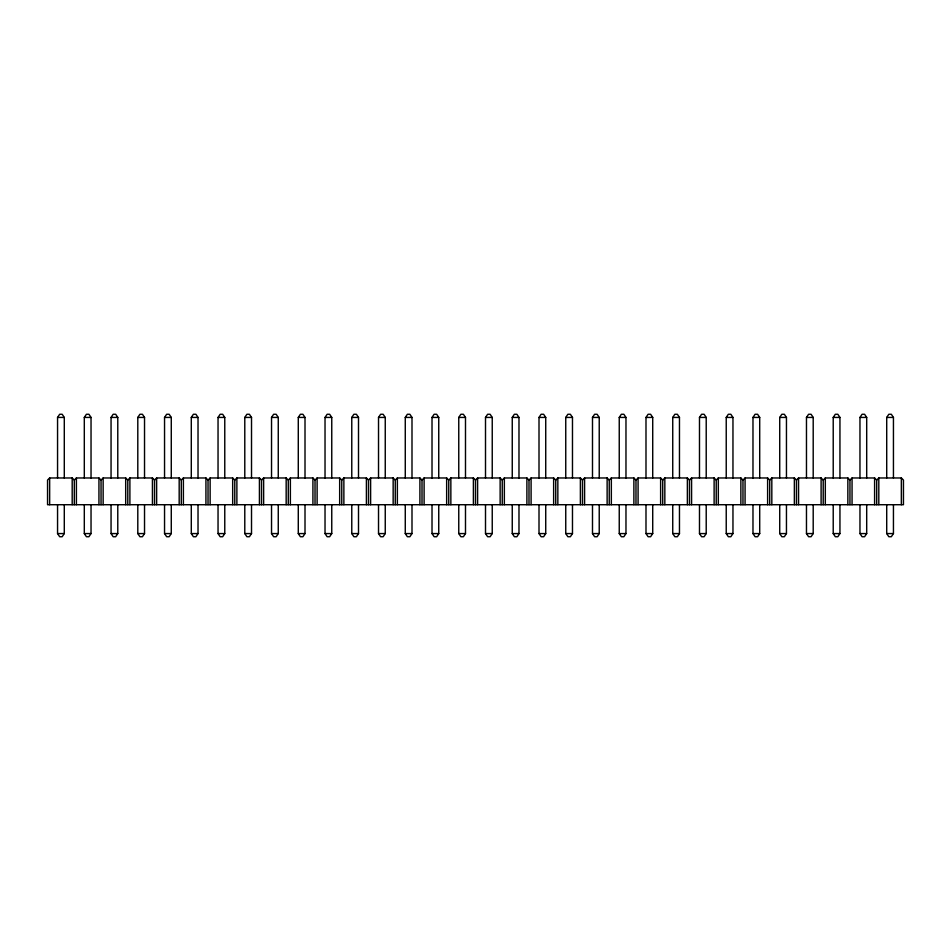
<?xml version="1.0" encoding="UTF-8"?>
<svg xmlns="http://www.w3.org/2000/svg" width="951" height="951" viewBox="0 0 951 951"><rect width="100%" height="100%" fill="white"/><g stroke="black" fill="none" stroke-linecap="round" stroke-linejoin="round"><path stroke-width="1.43" d="M57.559 477.973L57.559 417.43L59.663 414.267L62.184 414.267L64.288 417.43L64.288 477.973M84.306 477.973L84.306 417.43L86.41 414.267L88.93 414.267L91.034 417.43L91.034 477.973M111.053 477.973L111.053 417.43L113.157 414.267L115.677 414.267L117.781 417.43L117.781 477.973M137.8 477.973L137.8 417.43L139.904 414.267L142.424 414.267L144.528 417.43L144.528 477.973M64.288 505.04L64.288 533.57L62.184 536.733L59.663 536.733L57.559 533.57L57.559 505.04M164.547 477.973L164.547 417.43L166.651 414.267L169.171 414.267L171.275 417.43L171.275 477.973M91.034 505.04L91.034 533.57L88.93 536.733L86.41 536.733L84.306 533.57L84.306 505.04M191.294 477.973L191.294 417.43L193.398 414.267L195.918 414.267L198.022 417.43L198.022 477.973M117.781 505.04L117.781 533.57L115.677 536.733L113.157 536.733L111.053 533.57L111.053 505.04M218.041 477.973L218.041 417.43L220.145 414.267L222.665 414.267L224.769 417.43L224.769 477.973M144.528 505.04L144.528 533.57L142.424 536.733L139.904 536.733L137.8 533.57L137.8 505.04M244.787 477.973L244.787 417.43L246.891 414.267L249.412 414.267L251.516 417.43L251.516 477.973M171.275 505.04L171.275 533.57L169.171 536.733L166.651 536.733L164.547 533.57L164.547 505.04M271.534 477.973L271.534 417.43L273.638 414.267L276.159 414.267L278.263 417.43L278.263 477.973M198.022 505.04L198.022 533.57L195.918 536.733L193.398 536.733L191.294 533.57L191.294 505.04M298.281 477.973L298.281 417.43L300.385 414.267L302.905 414.267L305.009 417.43L305.009 477.973M224.769 505.04L224.769 533.57L222.665 536.733L220.145 536.733L218.041 533.57L218.041 505.04M325.028 477.973L325.028 417.43L327.132 414.267L329.652 414.267L331.756 417.43L331.756 477.973M251.516 505.04L251.516 533.57L249.412 536.733L246.891 536.733L244.787 533.57L244.787 505.04M351.775 477.973L351.775 417.43L353.879 414.267L356.399 414.267L358.503 417.43L358.503 477.973M278.263 505.04L278.263 533.57L276.159 536.733L273.638 536.733L271.534 533.57L271.534 505.04M378.522 477.973L378.522 417.43L380.626 414.267L383.146 414.267L385.25 417.43L385.25 477.973M305.009 505.04L305.009 533.57L302.905 536.733L300.385 536.733L298.281 533.57L298.281 505.04M405.269 477.973L405.269 417.43L407.373 414.267L409.893 414.267L411.997 417.43L411.997 477.973M331.756 505.04L331.756 533.57L329.652 536.733L327.132 536.733L325.028 533.57L325.028 505.04M432.016 477.973L432.016 417.43L434.12 414.267L436.64 414.267L438.744 417.43L438.744 477.973M358.503 505.04L358.503 533.57L356.399 536.733L353.879 536.733L351.775 533.57L351.775 505.04M458.762 477.973L458.762 417.43L460.866 414.267L463.387 414.267L465.491 417.43L465.491 477.973M385.25 505.04L385.25 533.57L383.146 536.733L380.626 536.733L378.522 533.57L378.522 505.04M485.509 477.973L485.509 417.43L487.613 414.267L490.134 414.267L492.238 417.43L492.238 477.973M411.997 505.04L411.997 533.57L409.893 536.733L407.373 536.733L405.269 533.57L405.269 505.04M512.256 477.973L512.256 417.43L514.36 414.267L516.88 414.267L518.984 417.43L518.984 477.973M438.744 505.04L438.744 533.57L436.64 536.733L434.12 536.733L432.016 533.57L432.016 505.04M539.003 477.973L539.003 417.43L541.107 414.267L543.627 414.267L545.731 417.43L545.731 477.973M465.491 505.04L465.491 533.57L463.387 536.733L460.866 536.733L458.762 533.57L458.762 505.04M565.75 477.973L565.75 417.43L567.854 414.267L570.374 414.267L572.478 417.43L572.478 477.973M492.238 505.04L492.238 533.57L490.134 536.733L487.613 536.733L485.509 533.57L485.509 505.04M592.497 477.973L592.497 417.43L594.601 414.267L597.121 414.267L599.225 417.43L599.225 477.973M518.984 505.04L518.984 533.57L516.88 536.733L514.36 536.733L512.256 533.57L512.256 505.04M619.244 477.973L619.244 417.43L621.348 414.267L623.868 414.267L625.972 417.43L625.972 477.973M545.731 505.04L545.731 533.57L543.627 536.733L541.107 536.733L539.003 533.57L539.003 505.04M645.991 477.973L645.991 417.43L648.095 414.267L650.615 414.267L652.719 417.43L652.719 477.973M572.478 505.04L572.478 533.57L570.374 536.733L567.854 536.733L565.75 533.57L565.75 505.04M672.737 477.973L672.737 417.43L674.841 414.267L677.362 414.267L679.466 417.43L679.466 477.973M599.225 505.04L599.225 533.57L597.121 536.733L594.601 536.733L592.497 533.57L592.497 505.04M699.484 477.973L699.484 417.43L701.588 414.267L704.109 414.267L706.213 417.43L706.213 477.973M625.972 505.04L625.972 533.57L623.868 536.733L621.348 536.733L619.244 533.57L619.244 505.04M726.231 477.973L726.231 417.43L728.335 414.267L730.855 414.267L732.959 417.43L732.959 477.973M652.719 505.04L652.719 533.57L650.615 536.733L648.095 536.733L645.991 533.57L645.991 505.04M752.978 477.973L752.978 417.43L755.082 414.267L757.602 414.267L759.706 417.43L759.706 477.973M679.466 505.04L679.466 533.57L677.362 536.733L674.841 536.733L672.737 533.57L672.737 505.04M779.725 477.973L779.725 417.43L781.829 414.267L784.349 414.267L786.453 417.43L786.453 477.973M706.213 505.04L706.213 533.57L704.109 536.733L701.588 536.733L699.484 533.57L699.484 505.04M806.472 477.973L806.472 417.43L808.576 414.267L811.096 414.267L813.2 417.43L813.2 477.973M732.959 505.04L732.959 533.57L730.855 536.733L728.335 536.733L726.231 533.57L726.231 505.04M833.219 477.973L833.219 417.43L835.323 414.267L837.843 414.267L839.947 417.43L839.947 477.973M759.706 505.04L759.706 533.57L757.602 536.733L755.082 536.733L752.978 533.57L752.978 505.04M859.966 477.973L859.966 417.43L862.07 414.267L864.59 414.267L866.694 417.43L866.694 477.973M786.453 505.04L786.453 533.57L784.349 536.733L781.829 536.733L779.725 533.57L779.725 505.04M886.712 477.973L886.712 417.43L888.816 414.267L891.337 414.267L893.441 417.43L893.441 477.973M813.2 505.04L813.2 533.57L811.096 536.733L808.576 536.733L806.472 533.57L806.472 505.04M839.947 505.04L839.947 533.57L837.843 536.733L835.323 536.733L833.219 533.57L833.219 505.04M866.694 505.04L866.694 533.57L864.59 536.733L862.07 536.733L859.966 533.57L859.966 505.04M893.441 505.04L893.441 533.57L891.337 536.733L888.816 536.733L886.712 533.57L886.712 505.04M74.297 504.719L74.297 480.077L72.193 477.973L49.654 477.973L47.55 480.077L47.55 504.719L903.45 504.719L903.45 480.077L901.346 477.973L878.807 477.973L876.703 480.077L876.703 504.719M74.297 480.077L76.401 477.973L98.94 477.973L101.044 480.077L101.044 504.719M101.044 480.077L103.148 477.973L125.687 477.973L127.791 480.077L127.791 504.719M127.791 480.077L129.895 477.973L152.433 477.973L154.537 480.077L154.537 504.719M154.537 480.077L156.642 477.973L179.18 477.973L181.284 480.077L181.284 504.719M181.284 480.077L183.388 477.973L205.927 477.973L208.031 480.077L208.031 504.719M208.031 480.077L210.135 477.973L232.674 477.973L234.778 480.077L234.778 504.719M234.778 480.077L236.882 477.973L259.421 477.973L261.525 480.077L261.525 504.719M261.525 480.077L263.629 477.973L286.168 477.973L288.272 480.077L288.272 504.719M288.272 480.077L290.376 477.973L312.915 477.973L315.019 480.077L315.019 504.719M315.019 480.077L317.123 477.973L339.662 477.973L341.766 480.077L341.766 504.719M341.766 480.077L343.87 477.973L366.408 477.973L368.512 480.077L368.512 504.719M368.512 480.077L370.617 477.973L393.155 477.973L395.259 480.077L395.259 504.719M395.259 480.077L397.363 477.973L419.902 477.973L422.006 480.077L422.006 504.719M422.006 480.077L424.11 477.973L446.649 477.973L448.753 480.077L448.753 504.719M448.753 480.077L450.857 477.973L473.396 477.973L475.5 480.077L475.5 504.719M475.5 480.077L477.604 477.973L500.143 477.973L502.247 480.077L502.247 504.719M502.247 480.077L504.351 477.973L526.89 477.973L528.994 480.077L528.994 504.719M528.994 480.077L531.098 477.973L553.637 477.973L555.741 480.077L555.741 504.719M555.741 480.077L557.845 477.973L580.383 477.973L582.487 480.077L582.487 504.719M582.487 480.077L584.592 477.973L607.13 477.973L609.234 480.077L609.234 504.719M609.234 480.077L611.338 477.973L633.877 477.973L635.981 480.077L635.981 504.719M635.981 480.077L638.085 477.973L660.624 477.973L662.728 480.077L662.728 504.719M662.728 480.077L664.832 477.973L687.371 477.973L689.475 480.077L689.475 504.719M689.475 480.077L691.579 477.973L714.118 477.973L716.222 480.077L716.222 504.719M716.222 480.077L718.326 477.973L740.865 477.973L742.969 480.077L742.969 504.719M742.969 480.077L745.073 477.973L767.612 477.973L769.716 480.077L769.716 504.719M769.716 480.077L771.82 477.973L794.358 477.973L796.462 480.077L796.462 504.719M796.462 480.077L798.567 477.973L821.105 477.973L823.209 480.077L823.209 504.719M823.209 480.077L825.313 477.973L847.852 477.973L849.956 480.077L849.956 504.719M849.956 480.077L852.06 477.973L874.599 477.973L876.703 480.077M57.559 417.43L64.288 417.43M84.306 417.43L91.034 417.43M111.053 417.43L117.781 417.43M137.8 417.43L144.528 417.43M164.547 417.43L171.275 417.43M191.294 417.43L198.022 417.43M218.041 417.43L224.769 417.43M244.787 417.43L251.516 417.43M271.534 417.43L278.263 417.43M298.281 417.43L305.009 417.43M325.028 417.43L331.756 417.43M351.775 417.43L358.503 417.43M378.522 417.43L385.25 417.43M405.269 417.43L411.997 417.43M432.016 417.43L438.744 417.43M458.762 417.43L465.491 417.43M485.509 417.43L492.238 417.43M512.256 417.43L518.984 417.43M539.003 417.43L545.731 417.43M565.75 417.43L572.478 417.43M592.497 417.43L599.225 417.43M619.244 417.43L625.972 417.43M645.991 417.43L652.719 417.43M672.737 417.43L679.466 417.43M699.484 417.43L706.213 417.43M726.231 417.43L732.959 417.43M752.978 417.43L759.706 417.43M779.725 417.43L786.453 417.43M806.472 417.43L813.2 417.43M833.219 417.43L839.947 417.43M859.966 417.43L866.694 417.43M886.712 417.43L893.441 417.43M57.559 533.57L64.288 533.57M84.306 533.57L91.034 533.57M111.053 533.57L117.781 533.57M137.8 533.57L144.528 533.57M164.547 533.57L171.275 533.57M191.294 533.57L198.022 533.57M218.041 533.57L224.769 533.57M244.787 533.57L251.516 533.57M271.534 533.57L278.263 533.57M298.281 533.57L305.009 533.57M325.028 533.57L331.756 533.57M351.775 533.57L358.503 533.57M378.522 533.57L385.25 533.57M405.269 533.57L411.997 533.57M432.016 533.57L438.744 533.57M458.762 533.57L465.491 533.57M485.509 533.57L492.238 533.57M512.256 533.57L518.984 533.57M539.003 533.57L545.731 533.57M565.75 533.57L572.478 533.57M592.497 533.57L599.225 533.57M619.244 533.57L625.972 533.57M645.991 533.57L652.719 533.57M672.737 533.57L679.466 533.57M699.484 533.57L706.213 533.57M726.231 533.57L732.959 533.57M752.978 533.57L759.706 533.57M779.725 533.57L786.453 533.57M806.472 533.57L813.2 533.57M833.219 533.57L839.947 533.57M859.966 533.57L866.694 533.57M886.712 533.57L893.441 533.57M901.346 477.973L901.346 504.719M878.807 477.973L878.807 504.719M874.599 477.973L874.599 504.719M852.06 477.973L852.06 504.719M847.852 477.973L847.852 504.719M825.313 477.973L825.313 504.719M821.105 477.973L821.105 504.719M798.567 477.973L798.567 504.719M794.358 477.973L794.358 504.719M771.82 477.973L771.82 504.719M767.612 477.973L767.612 504.719M745.073 477.973L745.073 504.719M740.865 477.973L740.865 504.719M718.326 477.973L718.326 504.719M714.118 477.973L714.118 504.719M691.579 477.973L691.579 504.719M687.371 477.973L687.371 504.719M664.832 477.973L664.832 504.719M660.624 477.973L660.624 504.719M638.085 477.973L638.085 504.719M633.877 477.973L633.877 504.719M611.338 477.973L611.338 504.719M607.13 477.973L607.13 504.719M584.592 477.973L584.592 504.719M580.383 477.973L580.383 504.719M557.845 477.973L557.845 504.719M553.637 477.973L553.637 504.719M531.098 477.973L531.098 504.719M526.89 477.973L526.89 504.719M504.351 477.973L504.351 504.719M500.143 477.973L500.143 504.719M477.604 477.973L477.604 504.719M473.396 477.973L473.396 504.719M450.857 477.973L450.857 504.719M446.649 477.973L446.649 504.719M424.11 477.973L424.11 504.719M419.902 477.973L419.902 504.719M397.363 477.973L397.363 504.719M393.155 477.973L393.155 504.719M370.617 477.973L370.617 504.719M366.408 477.973L366.408 504.719M343.87 477.973L343.87 504.719M339.662 477.973L339.662 504.719M317.123 477.973L317.123 504.719M312.915 477.973L312.915 504.719M290.376 477.973L290.376 504.719M286.168 477.973L286.168 504.719M263.629 477.973L263.629 504.719M259.421 477.973L259.421 504.719M236.882 477.973L236.882 504.719M232.674 477.973L232.674 504.719M210.135 477.973L210.135 504.719M205.927 477.973L205.927 504.719M183.388 477.973L183.388 504.719M179.18 477.973L179.18 504.719M156.642 477.973L156.642 504.719M152.433 477.973L152.433 504.719M129.895 477.973L129.895 504.719M125.687 477.973L125.687 504.719M103.148 477.973L103.148 504.719M98.94 477.973L98.94 504.719M76.401 477.973L76.401 504.719M72.193 477.973L72.193 504.719M49.654 477.973L49.654 504.719"/></g></svg>
